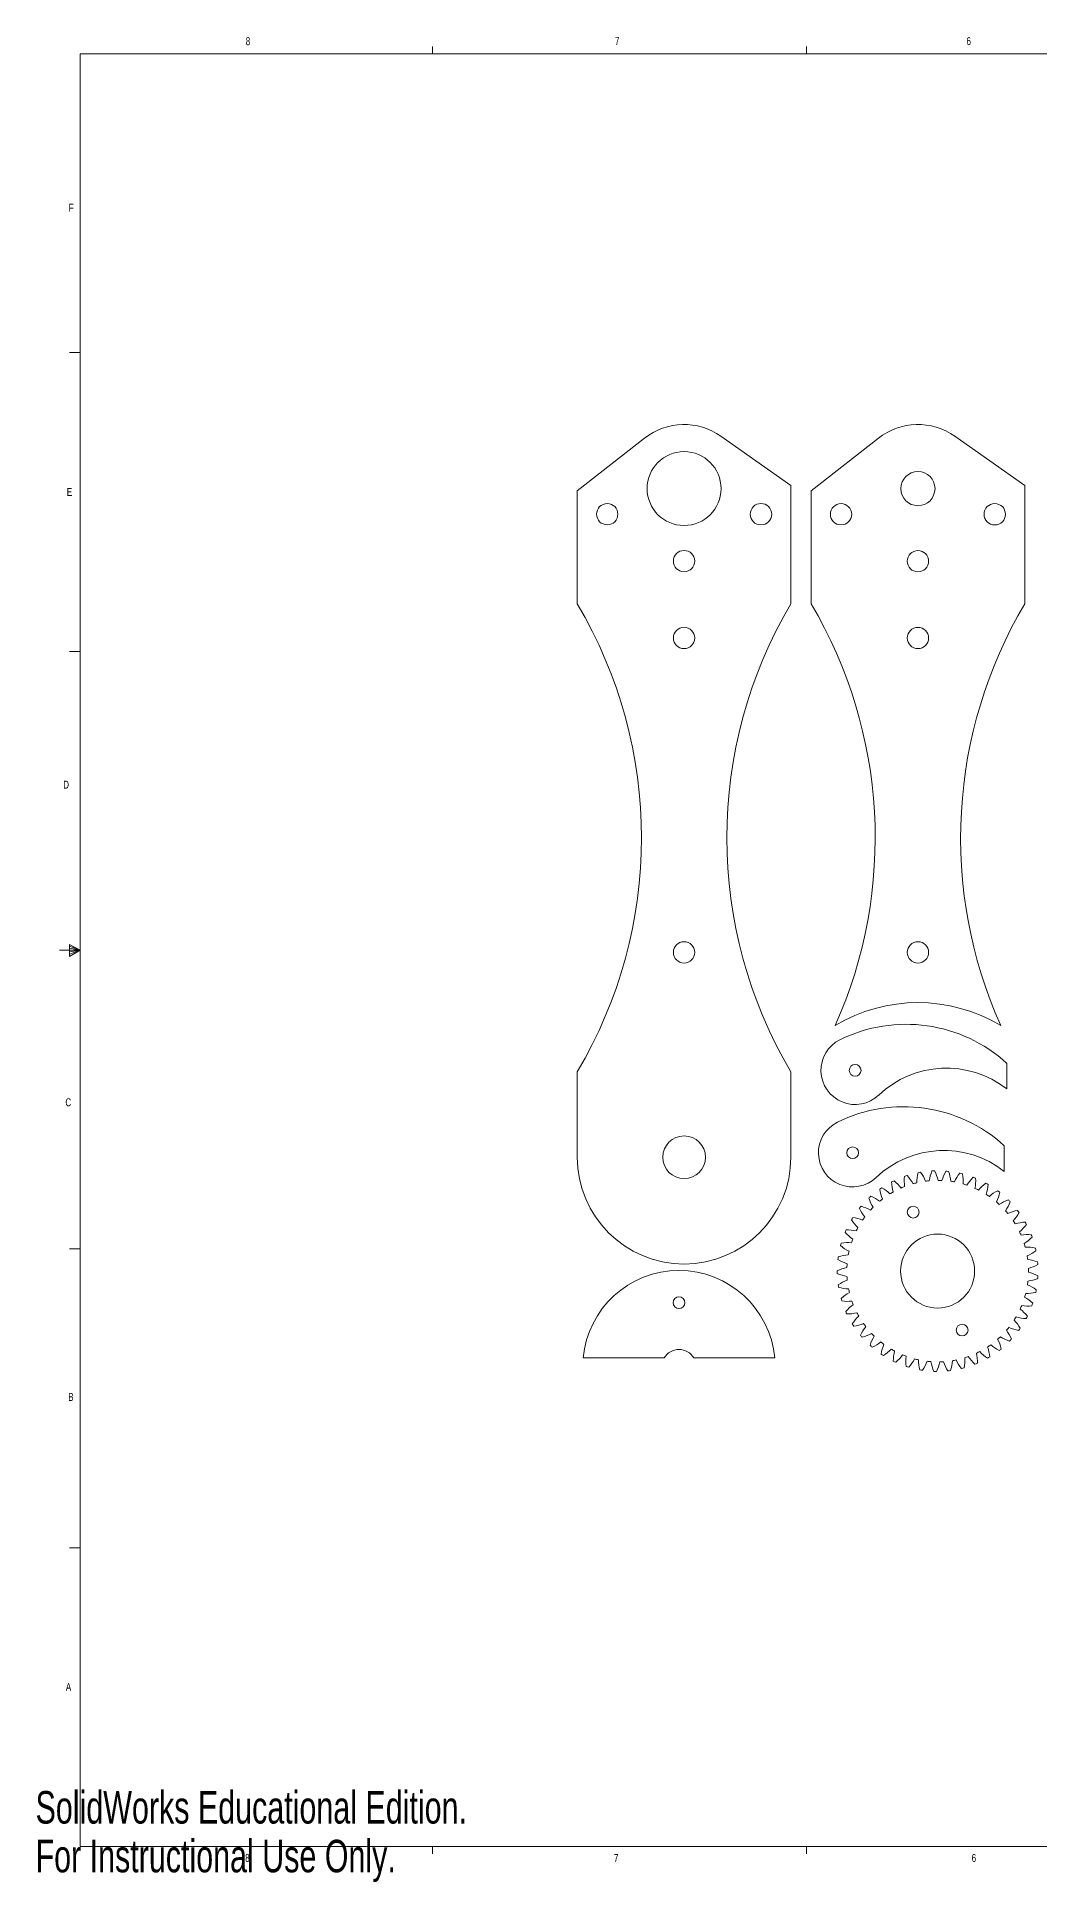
# Model space of a CAD drawing. Header units: millimetres. Extents: x 0 to 861, y 0 to 549.
# Drawn here: x 0 to 298, y 0 to 549 of the extents above; entities that cross this region are included whole.
import ezdxf

# ---------------------------------------------------------------- set-up
doc = ezdxf.new("R2010")
doc.units = ezdxf.units.MM
doc.styles.add('SLDTEXTSTYLE0', font='TXT', dxfattribs={"width": 0.75})
doc.styles.add('SLDTEXTSTYLE3', font='TXT', dxfattribs={"width": 0.7})

msp = doc.modelspace()

# ---------------------------------------------------------------- linework, layer by layer
at = {"color": 7, "linetype": 'Continuous', "lineweight": 0}
for p, q in [((13.28, 543.83), (851.48, 543.83)), ((13.28, 543.83), (13.28, 10.43)), ((118.06, 543.83), (118.06, 545.98)), ((229.18, 543.83), (229.18, 545.98)), ((13.28, 454.93), (10.11, 454.93)), ((13.28, 366.03), (10.11, 366.03)), ((13.28, 277.13), (7.11, 277.13)), ((10.13, 278.79), (10.13, 275.27)), ((13.28, 277.13), (10.13, 278.79)), ((10.13, 278.32), (13.28, 277.13)), ((10.13, 277.72), (13.28, 277.13)), ((10.13, 275.27), (13.28, 277.13)), ((10.13, 275.96), (13.28, 277.13)), ((10.13, 276.64), (13.28, 277.13)), ((13.28, 188.23), (10.11, 188.23)), ((13.28, 99.33), (10.11, 99.33)), ((851.48, 10.43), (13.28, 10.43)), ((118.06, 10.43), (118.06, 8.28)), ((229.18, 10.43), (229.18, 8.28))]:
    msp.add_line(p, q, dxfattribs=at)
at = {"color": 7, "linetype": 'Continuous', "lineweight": 15}
for p, q in [((161.06, 413.78), (181.06, 429.45)), ((224.56, 415.41), (203.77, 430.04)), ((230.58, 413.77), (250.58, 429.44)), ((294.08, 415.4), (273.29, 430.03)), ((161.06, 413.78), (161.06, 380.17)), ((224.56, 415.41), (224.56, 380.17)), ((230.58, 413.77), (230.58, 380.16)), ((294.08, 415.4), (294.08, 380.16)), ((288.76, 243.46), (288.76, 235.84)), ((161.06, 240.91), (161.06, 215.51)), ((224.56, 240.91), (224.56, 215.51)), ((288.02, 218.95), (288.02, 211.33)), ((162.82, 155.81), (186.89, 155.81)), ((195.69, 155.81), (219.75, 155.81))]:
    msp.add_line(p, q, dxfattribs=at)
for centre, radius in [((192.81, 414.46), 10.99), ((262.33, 414.45), 5.08), ((169.95, 406.84), 3.17), ((215.67, 406.84), 3.18), ((239.47, 406.83), 3.17), ((285.19, 406.83), 3.18), ((192.81, 392.87), 3.17), ((262.33, 392.86), 3.17), ((192.81, 370.01), 3.17), ((262.33, 370), 3.17), ((192.81, 276.47), 3.17), ((262.33, 276.46), 3.17), ((243.66, 241.37), 1.75), ((192.81, 215.51), 6.35), ((242.92, 216.86), 1.75), ((260.92, 199.2), 1.75), ((268.2, 181.65), 11), ((191.29, 172.27), 1.75), ((275.48, 164.1), 1.75)]:
    msp.add_circle(centre, radius, dxfattribs=at)
for centre, radius, start, end in [((192.81, 414.46), 19.05, 54.8726, 128.084), ((262.33, 414.45), 19.05, 54.8726, 128.084), ((43.34, 310.54), 136.77, 329.3969, 30.6031), ((342.28, 310.54), 136.77, 149.3969, 210.6031), ((112.86, 310.53), 136.77, 335.8991, 30.6031), ((411.8, 310.53), 136.77, 149.3969, 204.1009), ((262.33, 213.92), 47.62, 58.8682, 121.1318), ((258.84, 210.74), 44.34, 47.5534, 116.3565), ((243.66, 241.37), 10.16, 116.3565, 313.5262), ((270.78, 212.82), 29.21, 52, 133.5262), ((258.09, 186.23), 44.34, 47.5534, 116.3565), ((242.92, 216.86), 10.16, 116.3565, 313.5262), ((192.81, 215.51), 31.75, 180, 0), ((270.03, 188.31), 29.21, 52, 133.5262), ((269.69, 208.46), 11.43, 173.1583, 188.3329), ((268.2, 181.65), 29.85, 107.7681, 109.2773), ((250.85, 202.14), 11.43, 28.7124, 43.887), ((273.41, 207.99), 11.43, 165.1583, 180.3329), ((268.2, 181.65), 29.84, 99.7681, 101.2773), ((253.88, 204.36), 11.43, 20.7124, 35.887), ((277.03, 207), 11.43, 157.1583, 172.3329), ((268.2, 181.65), 29.85, 91.7681, 93.2773), ((257.18, 206.13), 11.43, 12.7124, 27.887), ((268.2, 181.65), 27, 87.3134, 89.7319), ((280.47, 205.53), 11.43, 149.1583, 164.3329), ((268.2, 181.65), 29.85, 83.7681, 85.2773), ((260.69, 207.43), 11.43, 4.7124, 19.887), ((283.67, 203.59), 11.43, 141.1583, 156.3329), ((268.2, 181.65), 29.84, 75.7681, 77.2773), ((264.35, 208.22), 11.43, 356.7124, 11.887), ((286.58, 201.22), 11.43, 133.1583, 148.3329), ((268.2, 181.65), 29.84, 67.7681, 69.2773), ((268.09, 208.5), 11.43, 348.7124, 3.887), ((268.2, 181.65), 29.85, 131.7681, 133.2773), ((258.66, 206.75), 11.43, 197.1583, 212.3329), ((244.02, 193.32), 11.43, 52.7124, 67.887), ((268.2, 181.65), 27, 127.3134, 129.7319), ((268.2, 181.65), 29.84, 123.7681, 125.2773), ((262.25, 207.83), 11.43, 189.1583, 204.3329), ((245.88, 196.57), 11.43, 44.7124, 59.887), ((268.2, 181.65), 27, 119.3134, 121.7319), ((268.2, 181.65), 29.84, 115.7681, 117.2773), ((265.95, 208.4), 11.43, 181.1583, 196.3329), ((248.17, 199.53), 11.43, 36.7124, 51.887), ((268.2, 181.65), 27, 111.3134, 113.7319), ((268.2, 181.65), 27, 103.3134, 105.7319), ((268.2, 181.65), 27, 95.3134, 97.7319), ((268.2, 181.65), 27, 79.3134, 81.7319), ((268.2, 181.65), 27, 71.3134, 73.7319), ((268.2, 181.65), 27, 63.3134, 65.7319), ((289.12, 198.47), 11.43, 125.1583, 140.3329), ((268.2, 181.65), 29.84, 59.7681, 61.2773), ((271.83, 208.25), 11.43, 340.7124, 355.887), ((268.2, 181.65), 27, 55.3134, 57.7319), ((291.26, 195.4), 11.43, 117.1583, 132.3329), ((275.49, 207.49), 11.43, 332.7124, 347.887), ((268.2, 181.65), 29.84, 51.7681, 53.2773), ((268.2, 181.65), 29.85, 139.7681, 141.2773), ((255.26, 205.17), 11.43, 205.1583, 220.3329), ((242.63, 189.84), 11.43, 60.7124, 75.887), ((268.2, 181.65), 27, 143.3134, 145.7319), ((268.2, 181.65), 27, 135.3134, 137.7319), ((268.2, 181.65), 27, 47.3134, 49.7319), ((292.95, 192.05), 11.43, 109.1583, 124.3329), ((279.02, 206.22), 11.43, 324.7124, 339.887), ((268.2, 181.65), 27, 39.3134, 41.7319), ((294.16, 188.51), 11.43, 101.1583, 116.3329), ((268.2, 181.65), 29.84, 43.7681, 45.2773), ((282.33, 204.48), 11.43, 316.7124, 331.887), ((268.2, 181.65), 29.84, 35.7681, 37.2773), ((268.2, 181.65), 29.85, 155.7681, 157.2773), ((249.28, 200.7), 11.43, 221.1583, 236.3329), ((241.36, 182.47), 11.43, 76.7124, 91.887), ((268.2, 181.65), 29.85, 147.7681, 149.2773), ((252.11, 203.14), 11.43, 213.1583, 228.3329), ((241.74, 186.2), 11.43, 68.7124, 83.887), ((268.2, 181.65), 27, 151.3134, 153.7319), ((268.2, 181.65), 27, 31.3134, 33.7319), ((294.86, 184.83), 11.43, 93.1583, 108.3329), ((285.37, 202.29), 11.43, 308.7124, 323.887), ((268.2, 181.65), 27, 23.3134, 25.7319), ((295.04, 181.09), 11.43, 85.1583, 100.3329), ((268.2, 181.65), 29.84, 27.7681, 29.2773), ((268.2, 181.65), 29.85, 19.7681, 21.2773), ((268.2, 181.65), 29.85, 163.7681, 165.2773), ((246.81, 197.88), 11.43, 229.1583, 244.3329), ((241.51, 178.73), 11.43, 84.7124, 99.887), ((268.2, 181.65), 27, 167.3134, 169.7319), ((268.2, 181.65), 27, 159.3134, 161.7319), ((288.08, 199.7), 11.43, 300.7124, 315.887), ((268.2, 181.65), 27, 15.3134, 17.7319), ((294.71, 177.36), 11.43, 77.1583, 92.3329), ((290.4, 196.75), 11.43, 292.7124, 307.887), ((268.2, 181.65), 29.85, 11.7681, 13.2773), ((191.29, 153.27), 28.58, 5.0997, 174.9003), ((243.34, 171.48), 11.43, 100.7124, 115.887), ((268.2, 181.65), 29.85, 179.7681, 181.2773), ((268.2, 181.65), 29.85, 171.7681, 173.2773), ((244.76, 194.74), 11.43, 237.1583, 252.3329), ((242.17, 175.04), 11.43, 92.7124, 107.887), ((268.2, 181.65), 27, 175.3134, 177.7319), ((268.2, 181.65), 27, 7.3134, 9.7319), ((293.85, 173.71), 11.43, 69.1583, 84.3329), ((292.28, 193.52), 11.43, 284.7124, 299.887), ((268.2, 181.65), 27, 359.3134, 1.7319), ((292.5, 170.22), 11.43, 61.1583, 76.3329), ((268.2, 181.65), 29.84, 3.7681, 5.2773), ((243.16, 191.35), 11.43, 245.1583, 260.3329), ((245, 168.12), 11.43, 108.7124, 123.887), ((268.2, 181.65), 29.85, 187.7681, 189.2773), ((242.06, 187.77), 11.43, 253.1583, 268.3329), ((268.2, 181.65), 27, 183.3134, 185.7319), ((268.2, 181.65), 27, 191.3134, 193.7319), ((268.2, 181.65), 27, 351.3134, 353.7319), ((290.67, 166.95), 11.43, 53.1583, 68.3329), ((293.7, 190.05), 11.43, 276.7124, 291.887), ((268.2, 181.65), 29.85, 347.7681, 349.2773), ((268.2, 181.65), 29.85, 355.7681, 357.2773), ((247.11, 165.03), 11.43, 116.7124, 131.887), ((268.2, 181.65), 29.85, 195.7681, 197.2773), ((241.46, 184.08), 11.43, 261.1583, 276.3329), ((249.63, 162.25), 11.43, 124.7124, 139.887), ((268.2, 181.65), 27, 199.3134, 201.7319), ((268.2, 181.65), 27, 335.3134, 337.7319), ((285.75, 161.32), 11.43, 37.1583, 52.3329), ((295.03, 182.69), 11.43, 260.7124, 275.887), ((268.2, 181.65), 27, 343.3134, 345.7319), ((288.4, 163.96), 11.43, 45.1583, 60.3329), ((294.62, 186.42), 11.43, 268.7124, 283.887), ((268.2, 181.65), 29.85, 339.7681, 341.2773), ((268.2, 181.65), 29.85, 203.7681, 205.2773), ((241.38, 180.33), 11.43, 269.1583, 284.3329), ((252.51, 159.86), 11.43, 132.7124, 147.887), ((268.2, 181.65), 29.85, 211.7681, 213.2773), ((241.82, 176.61), 11.43, 277.1583, 292.3329), ((268.2, 181.65), 27, 207.3134, 209.7319), ((255.69, 157.88), 11.43, 140.7124, 155.887), ((268.2, 181.65), 27, 215.3134, 217.7319), ((268.2, 181.65), 27, 319.3134, 321.7319), ((294.28, 175.26), 11.43, 244.7124, 259.887), ((268.2, 181.65), 27, 327.3134, 329.7319), ((282.75, 159.08), 11.43, 29.1583, 44.3329), ((294.92, 178.95), 11.43, 252.7124, 267.887), ((268.2, 181.65), 29.85, 331.7681, 333.2773), ((268.2, 181.65), 29.85, 219.7681, 221.2773), ((242.78, 172.99), 11.43, 285.1583, 300.3329), ((259.12, 156.38), 11.43, 148.7124, 163.887), ((268.2, 181.65), 29.85, 227.7681, 229.2773), ((268.2, 181.65), 27, 223.3134, 225.7319), ((244.23, 169.54), 11.43, 293.1583, 308.3329), ((268.2, 181.65), 27, 231.3134, 233.7319), ((262.73, 155.36), 11.43, 156.7124, 171.887), ((268.2, 181.65), 27, 303.3134, 305.7319), ((291.51, 168.32), 11.43, 228.7124, 243.887), ((268.2, 181.65), 27, 311.3134, 313.7319), ((275.96, 155.94), 11.43, 13.1583, 28.3329), ((293.14, 171.69), 11.43, 236.7124, 251.887), ((279.47, 157.27), 11.43, 21.1583, 36.3329), ((268.2, 181.65), 29.85, 315.7681, 317.2773), ((268.2, 181.65), 29.85, 323.7681, 325.2773), ((191.29, 153.27), 5.08, 30, 150), ((268.2, 181.65), 29.85, 235.7681, 237.2773), ((246.15, 166.32), 11.43, 301.1583, 316.3329), ((268.2, 181.65), 27, 239.3134, 241.7319), ((266.44, 154.85), 11.43, 164.7124, 179.887), ((268.2, 181.65), 29.85, 243.7681, 245.2773), ((248.5, 163.4), 11.43, 309.1583, 324.3329), ((268.2, 181.65), 27, 247.3134, 249.7319), ((270.18, 154.87), 11.43, 172.7124, 187.887), ((251.23, 160.83), 11.43, 317.1583, 332.3329), ((268.2, 181.65), 27, 255.3134, 257.7319), ((273.89, 155.4), 11.43, 180.7124, 195.887), ((254.29, 158.68), 11.43, 325.1583, 340.3329), ((268.2, 181.65), 27, 263.3134, 265.7319), ((277.49, 156.45), 11.43, 188.7124, 203.887), ((257.62, 156.96), 11.43, 333.1583, 348.3329), ((268.2, 181.65), 27, 271.3134, 273.7319), ((280.9, 157.99), 11.43, 196.7124, 211.887), ((261.16, 155.73), 11.43, 341.1583, 356.3329), ((268.2, 181.65), 27, 279.3134, 281.7319), ((284.07, 159.99), 11.43, 204.7124, 219.887), ((264.84, 155.01), 11.43, 349.1583, 4.3329), ((268.2, 181.65), 27, 287.3134, 289.7319), ((286.93, 162.41), 11.43, 212.7124, 227.887), ((268.2, 181.65), 29.85, 291.7681, 293.2773), ((268.2, 181.65), 27, 295.3134, 297.7319), ((268.58, 154.8), 11.43, 357.1583, 12.3329), ((289.43, 165.2), 11.43, 220.7124, 235.887), ((268.2, 181.65), 29.85, 299.7681, 301.2773), ((272.31, 155.11), 11.43, 5.1583, 20.3329), ((268.2, 181.65), 29.85, 307.7681, 309.2773), ((268.2, 181.65), 29.85, 251.7681, 253.2773), ((268.2, 181.65), 29.85, 259.7681, 261.2773), ((268.2, 181.65), 29.84, 267.7681, 269.2773), ((268.2, 181.65), 29.84, 275.7681, 277.2773), ((268.2, 181.65), 29.85, 283.7681, 285.2773)]:
    msp.add_arc(centre, radius, start, end, dxfattribs=at)

# ---------------------------------------------------------------- texts
at = {"color": 7, "linetype": 'Continuous', "lineweight": 0, "char_height": 2.38, "attachment_point": 1, "style": 'SLDTEXTSTYLE0'}
for s, insert in [('8', (62.49, 548.74)), ('7', (172.27, 548.83)), ('6', (276.77, 548.78)), ('F', (9.87, 499.17)), ('E', (9.3, 414.64)), ('D', (8.22, 327.55)), ('C', (8.87, 233.06)), ('B', (9.72, 145.41)), ('A', (9, 59.13)), ('8', (62.33, 8.26)), ('7', (171.96, 8.23)), ('6', (278.31, 8.26))]:
    msp.add_mtext(s, dxfattribs=dict(at, insert=insert))
at = {"color": 7, "linetype": 'Continuous', "char_height": 9.6672, "attachment_point": 1, "style": 'SLDTEXTSTYLE3'}
for s, insert in [('SolidWorks Educational Edition.', (0, 26.96)), ('For Instructional Use Only.', (0, 12.46))]:
    msp.add_mtext(s, dxfattribs=dict(at, insert=insert))

doc.saveas('drawing.dxf')
